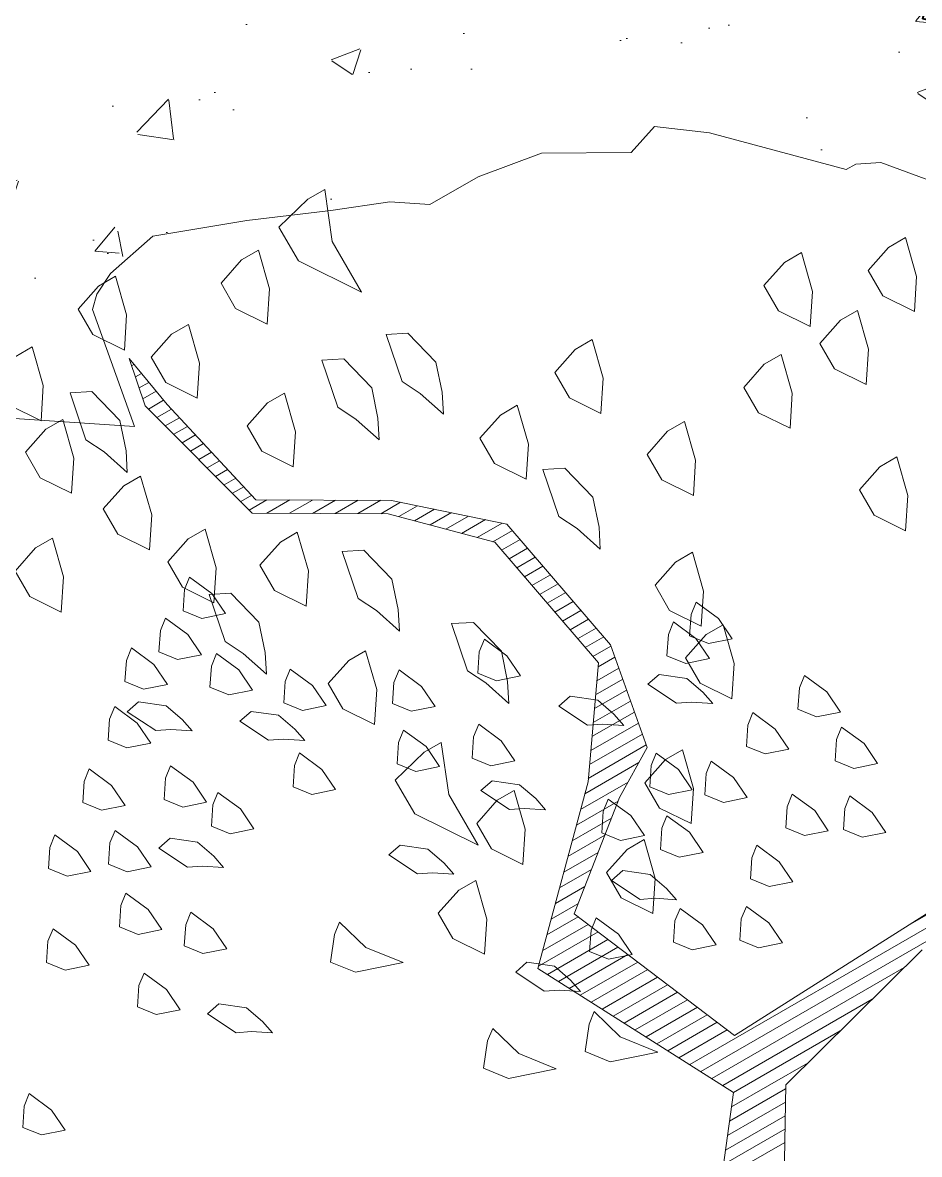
# Model space of a CAD drawing. Header units: metres. Extents: x 12093 to 20303, y 514 to 1412.
# Drawn here: x 19777.671 to 19778.788, y 691.162 to 692.573 of the extents above; entities that cross this region are included whole.
import ezdxf

# ---------------------------------------------------------------- set-up
doc = ezdxf.new("R2010")
doc.units = ezdxf.units.M
doc.linetypes.add('DASHED2', pattern=[9.525, 6.35, -3.175])
for name, color, linetype, lineweight in [('ARBOLES', 52, 'Continuous', 13), ('grass', 64, 'Continuous', 13), ('JARDINERA', 132, 'Continuous', 40), ('Layer2', 43, 'Continuous', 20), ('SARDINEL', 52, 'Continuous', 20), ('TEX', 81, 'Continuous', 13)]:
    doc.layers.add(name, color=color, linetype=linetype, lineweight=lineweight)
doc.layers.add('Proyecciones', color=52, linetype='DASHED2')
pattern_1 = [(50, (19136.99335, 73.14804), (0.36436934, -0.03187817), [0.0381, -0.4191]), (355, (19136.99335, 73.14804), (-0.07048565, 0.38211329), [0.03048, -0.33528]), (100.451, (19137.0237, 73.1454), (0.293885, 0.35023338), [0.03238, -0.35618]), (46.1842, (19136.99335, 73.24964), (0.54215808, -0.08408466), [0.05715, -0.62865]), (96.6356, (19137.03853, 73.24264), (0.47480847, 0.4948511), [0.04857, -0.53427]), (351.184, (19136.99335, 73.24964), (0.4748092, 0.49485024), [0.04572, -0.50292]), (21, (19137.04415, 73.22424), (0.30322976, -0.20453104), [0.0381, -0.4191]), (326, (19137.04415, 73.22424), (0.12360406, 0.36837593), [0.03048, -0.33528]), (71.4514, (19137.06942, 73.2072), (0.42683298, 0.16384572), [0.03238, -0.35618]), (37.5, (19136.99335, 73.14804), (0.006177207, 0.169110078), [0, -0.331216, 0, -0.34036, 0, -0.33655]), (7.5, (19136.99335, 73.14804), (0.133639325, 0.20036115), [0, -0.194056, 0, -0.323596, 0, -0.12827]), (327.5, (19136.88007, 73.14804), (0.27118119, -0.011457488), [0, -0.127, 0, -0.39624, 0, -0.52578]), (317.5, (19136.82927, 73.14804), (0.29625836, 0.05085298), [0, -0.1651, 0, -0.263144, 0, -0.37338])]

# ---------------------------------------------------------------- blocks, each defined once
blk = doc.blocks.new('ghgfghgh')
at = {"layer": 'ARBOLES', "lineweight": 20}
for p, q in [((20001.18664, 665.10496), (20001.21632, 665.0689)), ((20001.19918, 665.06788), (20001.18664, 665.10496)), ((20001.18853, 665.09936), (20001.19037, 665.10042)), ((20001.19148, 665.09064), (20001.19619, 665.09335)), ((20001.19443, 665.08192), (20001.20201, 665.08629)), ((20001.19738, 665.07319), (20001.20783, 665.07922)), ((20001.28336, 664.98349), (20001.19918, 665.06788)), ((20001.20176, 665.06529), (20001.21364, 665.07216)), ((20001.21632, 665.0689), (20001.28617, 664.99398)), ((20001.20836, 665.05868), (20001.21973, 665.06525)), ((20001.21496, 665.05206), (20001.22605, 665.05847)), ((20001.22156, 665.04545), (20001.23237, 665.05169)), ((20001.22816, 665.03883), (20001.23869, 665.04491)), ((20001.23475, 665.03222), (20001.245, 665.03814)), ((20001.24135, 665.0256), (20001.25132, 665.03136)), ((20001.24795, 665.01899), (20001.25764, 665.02458)), ((20001.25455, 665.01237), (20001.26396, 665.01781)), ((20001.26115, 665.00576), (20001.27028, 665.01103)), ((20001.26775, 664.99914), (20001.2766, 665.00425)), ((20001.27435, 664.99253), (20001.28292, 664.99748)), ((20001.28095, 664.98592), (20001.29485, 664.99394)), ((20001.28617, 664.99398), (20001.39283, 664.9935)), ((20001.29472, 664.98344), (20001.31277, 664.99386)), ((20001.31264, 664.98336), (20001.33069, 664.99378)), ((20001.33056, 664.98328), (20001.34861, 664.9937)), ((20001.34848, 664.9832), (20001.36652, 664.99362)), ((20001.36639, 664.98312), (20001.38444, 664.99354)), ((20001.38431, 664.98304), (20001.39991, 664.99205)), ((20001.39283, 664.9935), (20001.48338, 664.97486)), ((20001.39842, 664.98077), (20001.41322, 664.98931)), ((20001.41076, 664.97746), (20001.42653, 664.98657)), ((20001.39002, 664.98302), (20001.28336, 664.98349)), ((20001.47392, 664.96053), (20001.39002, 664.98302)), ((20001.42309, 664.97416), (20001.43984, 664.98383)), ((20001.43542, 664.97085), (20001.45315, 664.98109)), ((20001.44775, 664.96755), (20001.46646, 664.97835)), ((20001.46009, 664.96424), (20001.47977, 664.97561)), ((20001.47242, 664.96094), (20001.48774, 664.96978)), ((20001.48338, 664.97486), (20001.56475, 664.87999)), ((20001.55529, 664.86567), (20001.47392, 664.96053)), ((20001.47917, 664.95441), (20001.49372, 664.96281)), ((20001.48515, 664.94744), (20001.4997, 664.95584)), ((20001.49113, 664.94047), (20001.50568, 664.94887)), ((20001.49711, 664.9335), (20001.51166, 664.94189)), ((20001.50309, 664.92652), (20001.51764, 664.93492)), ((20001.50907, 664.91955), (20001.52362, 664.92795)), ((20001.51505, 664.91258), (20001.5296, 664.92098)), ((20001.52104, 664.90561), (20001.53558, 664.914)), ((20001.52702, 664.89863), (20001.54156, 664.90703)), ((20001.533, 664.89166), (20001.54754, 664.90006)), ((20001.53898, 664.88469), (20001.55352, 664.89309)), ((20001.54496, 664.87772), (20001.5595, 664.88611)), ((20001.56475, 664.87999), (20001.59368, 664.79917)), ((20001.55094, 664.87074), (20001.56513, 664.87894)), ((20001.54714, 664.7723), (20001.55529, 664.86567)), ((20001.55407, 664.85171), (20001.57131, 664.86166)), ((20001.55503, 664.86268), (20001.56822, 664.8703)), ((20001.55311, 664.84073), (20001.57441, 664.85302)), ((20001.55216, 664.82975), (20001.5775, 664.84438)), ((20001.5512, 664.81877), (20001.58059, 664.83574)), ((20001.55024, 664.80779), (20001.58368, 664.8271)), ((20001.54928, 664.79681), (20001.58678, 664.81846)), ((20001.54832, 664.78584), (20001.58987, 664.80982)), ((20001.54736, 664.77486), (20001.59296, 664.80118)), ((20001.59368, 664.79917), (20001.57195, 664.76003)), ((20001.5446, 664.76284), (20001.58714, 664.7874)), ((20001.5078, 664.62547), (20001.54714, 664.7723)), ((20001.5413, 664.75051), (20001.57863, 664.77206)), ((20001.57195, 664.76003), (20001.53617, 664.66845)), ((20001.53799, 664.73817), (20001.57082, 664.75712)), ((20001.79871, 664.65935), (20001.95154, 664.74759)), ((20001.53469, 664.72584), (20001.56556, 664.74366)), ((20001.53138, 664.71351), (20001.5603, 664.7302)), ((20001.52808, 664.70118), (20001.55504, 664.71674)), ((20001.52478, 664.68884), (20001.54978, 664.70328)), ((20001.62714, 664.54987), (20001.89351, 664.70366)), ((20001.52147, 664.67651), (20001.54452, 664.68982)), ((20001.51817, 664.66418), (20001.53926, 664.67636)), ((20001.51486, 664.65184), (20001.5394, 664.66601)), ((20001.53617, 664.66845), (20001.6623, 664.57283)), ((20001.6623, 664.57283), (20001.81804, 664.67161)), ((20001.51156, 664.63951), (20001.5472, 664.66009)), ((20001.63575, 664.54441), (20001.83547, 664.65973)), ((20001.50825, 664.62718), (20001.55501, 664.65417)), ((20001.51522, 664.62077), (20001.56282, 664.64826)), ((20001.52382, 664.61532), (20001.57062, 664.64234)), ((20001.80961, 664.64015), (20001.70247, 664.53397)), ((20001.53243, 664.60987), (20001.57843, 664.63642)), ((20001.54104, 664.60441), (20001.58623, 664.6305)), ((20001.66155, 664.52807), (20001.5078, 664.62547)), ((20001.54965, 664.59896), (20001.59404, 664.62458)), ((20001.64436, 664.53896), (20001.79564, 664.6263)), ((20001.55826, 664.5935), (20001.60185, 664.61867)), ((20001.56687, 664.58805), (20001.60965, 664.61275)), ((20001.57548, 664.58259), (20001.61746, 664.60683)), ((20001.58409, 664.57714), (20001.62526, 664.60091)), ((20001.5927, 664.57169), (20001.63307, 664.59499)), ((20001.65297, 664.53351), (20001.77045, 664.60133)), ((20001.60131, 664.56623), (20001.64088, 664.58908)), ((20001.60992, 664.56078), (20001.64868, 664.58316)), ((20001.61853, 664.55532), (20001.65649, 664.57724)), ((20001.66155, 664.52803), (20001.74525, 664.57636)), ((20001.65998, 664.5167), (20001.72005, 664.55139)), ((20001.70247, 664.53397), (20001.70022, 664.39968)), ((20001.64956, 664.44136), (20001.66155, 664.52807)), ((20001.65841, 664.50537), (20001.70242, 664.53078)), ((20001.65684, 664.49405), (20001.70224, 664.52026)), ((20001.65528, 664.48272), (20001.70207, 664.50973)), ((20001.65371, 664.47139), (20001.70189, 664.4992)), ((20001.65214, 664.46006), (20001.70171, 664.48867))]:
    blk.add_line(p, q, dxfattribs=at)
at = {"layer": 'grass'}
for p, q in [((20001.58097, 665.26688), (20001.59929, 665.28755)), ((20001.59929, 665.28755), (20001.64265, 665.28233)), ((20001.64265, 665.28233), (20001.75005, 665.25355)), ((20001.46079, 665.24793), (20001.51054, 665.26657)), ((20001.51054, 665.26657), (20001.58097, 665.26688)), ((20001.75005, 665.25355), (20001.75761, 665.25792)), ((20001.75761, 665.25792), (20001.77711, 665.25909)), ((20001.77711, 665.25909), (20001.84114, 665.23554)), ((20001.42296, 665.22609), (20001.46079, 665.24793)), ((20001.34032, 665.23801), (20001.32702, 665.23034)), ((20001.34621, 665.19709), (20001.34032, 665.23801)), ((20001.32702, 665.23034), (20001.30426, 665.20833)), ((20001.34497, 665.22141), (20001.39153, 665.22812)), ((20001.39153, 665.22812), (20001.42296, 665.22609)), ((20001.27892, 665.21353), (20001.34497, 665.22141)), ((20001.20529, 665.20129), (20001.27892, 665.21353)), ((20001.17184, 665.17189), (20001.20529, 665.20129)), ((20001.30426, 665.20833), (20001.31962, 665.18174)), ((20001.79664, 665.20004), (20001.78334, 665.19237)), ((20001.80534, 665.16961), (20001.79664, 665.20004)), ((20001.36925, 665.1572), (20001.34621, 665.19709)), ((20001.78334, 665.19237), (20001.76723, 665.1742)), ((20001.27486, 665.18249), (20001.25875, 665.16432)), ((20001.28815, 665.19017), (20001.27486, 665.18249)), ((20001.29686, 665.15973), (20001.28815, 665.19017)), ((20001.71479, 665.18825), (20001.70149, 665.18058)), ((20001.7235, 665.15782), (20001.71479, 665.18825)), ((20001.31962, 665.18174), (20001.36925, 665.1572)), ((20001.70149, 665.18058), (20001.68539, 665.16241)), ((20001.76723, 665.1742), (20001.77875, 665.15425)), ((20001.16108, 665.15559), (20001.17184, 665.17189)), ((20001.17587, 665.16967), (20001.16258, 665.16199)), ((20001.18458, 665.13923), (20001.17587, 665.16967)), ((20001.25875, 665.16432), (20001.27026, 665.14438)), ((20001.80356, 665.14198), (20001.80534, 665.16961)), ((20001.16258, 665.16199), (20001.14647, 665.14383)), ((20001.15788, 665.14365), (20001.16108, 665.15559)), ((20001.29508, 665.13211), (20001.29686, 665.15973)), ((20001.68539, 665.16241), (20001.6969, 665.14246)), ((20001.72172, 665.13019), (20001.7235, 665.15782)), ((20001.77875, 665.15425), (20001.80356, 665.14198)), ((20001.14647, 665.14383), (20001.15799, 665.12388)), ((20001.19079, 665.0517), (20001.15788, 665.14365)), ((20001.1828, 665.11161), (20001.18458, 665.13923)), ((20001.27026, 665.14438), (20001.29508, 665.13211)), ((20001.6969, 665.14246), (20001.72172, 665.13019)), ((20001.7588, 665.14274), (20001.7455, 665.13506)), ((20001.76751, 665.1123), (20001.7588, 665.14274)), ((20001.23318, 665.13183), (20001.21988, 665.12415)), ((20001.24189, 665.1014), (20001.23318, 665.13183)), ((20001.7455, 665.13506), (20001.72939, 665.1169)), ((20001.15799, 665.12388), (20001.1828, 665.11161)), ((20001.21988, 665.12415), (20001.20378, 665.10599)), ((20001.38844, 665.12395), (20001.40558, 665.12498)), ((20001.40099, 665.08687), (20001.38844, 665.12395)), ((20001.40558, 665.12498), (20001.42758, 665.10222)), ((20001.55035, 665.11991), (20001.53705, 665.11223)), ((20001.55906, 665.08947), (20001.55035, 665.11991)), ((20001.11041, 665.11414), (20001.09712, 665.10647)), ((20001.11912, 665.08371), (20001.11041, 665.11414)), ((20001.53705, 665.11223), (20001.52094, 665.09407)), ((20001.72939, 665.1169), (20001.74091, 665.09695)), ((20001.76572, 665.08468), (20001.76751, 665.1123)), ((20001.20378, 665.10599), (20001.21529, 665.08604)), ((20001.33806, 665.10373), (20001.3552, 665.10476)), ((20001.3506, 665.06664), (20001.33806, 665.10373)), ((20001.3552, 665.10476), (20001.3772, 665.082)), ((20001.42758, 665.10222), (20001.43245, 665.07844)), ((20001.69896, 665.10819), (20001.68566, 665.10051)), ((20001.70767, 665.07775), (20001.69896, 665.10819)), ((20001.24011, 665.07377), (20001.24189, 665.1014)), ((20001.52094, 665.09407), (20001.53246, 665.07412)), ((20001.68566, 665.10051), (20001.66955, 665.08235)), ((20001.74091, 665.09695), (20001.76572, 665.08468)), ((20001.21529, 665.08604), (20001.24011, 665.07377)), ((20001.41531, 665.07741), (20001.40099, 665.08687)), ((20001.55727, 665.06185), (20001.55906, 665.08947)), ((20001.11734, 665.05608), (20001.11912, 665.08371)), ((20001.1401, 665.07809), (20001.15723, 665.07912)), ((20001.15264, 665.041), (20001.1401, 665.07809)), ((20001.15723, 665.07912), (20001.17924, 665.05636)), ((20001.30865, 665.07789), (20001.29536, 665.07021)), ((20001.31736, 665.04745), (20001.30865, 665.07789)), ((20001.3772, 665.082), (20001.38207, 665.05821)), ((20001.43348, 665.0613), (20001.41531, 665.07741)), ((20001.43245, 665.07844), (20001.43348, 665.0613)), ((20001.66955, 665.08235), (20001.68107, 665.0624)), ((20001.70588, 665.05013), (20001.70767, 665.07775)), ((20001.09252, 665.06835), (20001.11734, 665.05608)), ((20001.29536, 665.07021), (20001.27925, 665.05204)), ((20001.36493, 665.05718), (20001.3506, 665.06664)), ((20001.49154, 665.06822), (20001.47824, 665.06055)), ((20001.50024, 665.03779), (20001.49154, 665.06822)), ((20001.53246, 665.07412), (20001.55727, 665.06185)), ((20001.0965, 665.05779), (20001.19079, 665.0517)), ((20001.38207, 665.05821), (20001.3831, 665.04108)), ((20001.47824, 665.06055), (20001.46213, 665.04238)), ((20001.68107, 665.0624), (20001.70588, 665.05013)), ((20001.12118, 665.04944), (20001.10507, 665.03127)), ((20001.13448, 665.05711), (20001.12118, 665.04944)), ((20001.14318, 665.02668), (20001.13448, 665.05711)), ((20001.17924, 665.05636), (20001.1841, 665.03257)), ((20001.27925, 665.05204), (20001.29076, 665.0321)), ((20001.3831, 665.04108), (20001.36493, 665.05718)), ((20001.62301, 665.05547), (20001.60971, 665.0478)), ((20001.63172, 665.02504), (20001.62301, 665.05547)), ((20001.16697, 665.03155), (20001.15264, 665.041)), ((20001.31558, 665.01983), (20001.31736, 665.04745)), ((20001.46213, 665.04238), (20001.47365, 665.02243)), ((20001.60971, 665.0478), (20001.5936, 665.02963)), ((20001.10507, 665.03127), (20001.11659, 665.01132)), ((20001.18513, 665.01544), (20001.16697, 665.03155)), ((20001.1841, 665.03257), (20001.18513, 665.01544)), ((20001.29076, 665.0321), (20001.31558, 665.01983)), ((20001.49846, 665.01016), (20001.50024, 665.03779)), ((20001.1414, 664.99905), (20001.14318, 665.02668)), ((20001.47365, 665.02243), (20001.49846, 665.01016)), ((20001.5936, 665.02963), (20001.60512, 665.00968)), ((20001.62994, 664.99742), (20001.63172, 665.02504)), ((20001.78979, 665.02765), (20001.77649, 665.01997)), ((20001.79849, 664.99721), (20001.78979, 665.02765)), ((20001.51176, 665.01784), (20001.5289, 665.01887)), ((20001.52431, 664.98076), (20001.51176, 665.01784)), ((20001.5289, 665.01887), (20001.5509, 664.99611)), ((20001.77649, 665.01997), (20001.76038, 665.0018)), ((20001.11659, 665.01132), (20001.1414, 664.99905)), ((20001.18232, 665.00495), (20001.16622, 664.98678)), ((20001.19562, 665.01263), (20001.18232, 665.00495)), ((20001.20433, 664.98219), (20001.19562, 665.01263)), ((20001.60512, 665.00968), (20001.62994, 664.99742)), ((20001.5509, 664.99611), (20001.55577, 664.97233)), ((20001.76038, 665.0018), (20001.7719, 664.98186)), ((20001.79671, 664.96959), (20001.79849, 664.99721)), ((20001.16622, 664.98678), (20001.17773, 664.96684)), ((20001.20255, 664.95457), (20001.20433, 664.98219)), ((20001.53863, 664.9713), (20001.52431, 664.98076)), ((20001.7719, 664.98186), (20001.79671, 664.96959)), ((20001.24628, 664.97095), (20001.23298, 664.96327)), ((20001.25499, 664.94051), (20001.24628, 664.97095)), ((20001.31866, 664.96841), (20001.30537, 664.96074)), ((20001.32737, 664.93798), (20001.31866, 664.96841)), ((20001.5568, 664.95519), (20001.53863, 664.9713)), ((20001.55577, 664.97233), (20001.5568, 664.95519)), ((20001.12632, 664.96375), (20001.11302, 664.95607)), ((20001.13503, 664.93332), (20001.12632, 664.96375)), ((20001.17773, 664.96684), (20001.20255, 664.95457)), ((20001.23298, 664.96327), (20001.21687, 664.94511)), ((20001.30537, 664.96074), (20001.28926, 664.94257)), ((20001.11302, 664.95607), (20001.09692, 664.93791)), ((20001.35397, 664.95333), (20001.3711, 664.95436)), ((20001.36651, 664.91625), (20001.35397, 664.95333)), ((20001.3711, 664.95436), (20001.39311, 664.93161)), ((20001.62918, 664.95265), (20001.61589, 664.94498)), ((20001.63789, 664.92222), (20001.62918, 664.95265)), ((20001.21687, 664.94511), (20001.22839, 664.92516)), ((20001.28926, 664.94257), (20001.30078, 664.92262)), ((20001.61589, 664.94498), (20001.59978, 664.92681)), ((20001.09692, 664.93791), (20001.10843, 664.91796)), ((20001.13325, 664.90569), (20001.13503, 664.93332)), ((20001.23403, 664.9332), (20001.23002, 664.9234)), ((20001.25163, 664.92028), (20001.23403, 664.9332)), ((20001.2532, 664.91289), (20001.25499, 664.94051)), ((20001.32559, 664.91036), (20001.32737, 664.93798)), ((20001.22839, 664.92516), (20001.2532, 664.91289)), ((20001.39311, 664.93161), (20001.39798, 664.90782)), ((20001.59978, 664.92681), (20001.61129, 664.90686)), ((20001.10843, 664.91796), (20001.13325, 664.90569)), ((20001.23002, 664.9234), (20001.22892, 664.90669)), ((20001.24936, 664.91954), (20001.2665, 664.92057)), ((20001.26191, 664.88246), (20001.24936, 664.91954)), ((20001.26233, 664.90447), (20001.25163, 664.92028)), ((20001.2665, 664.92057), (20001.28851, 664.89781)), ((20001.30078, 664.92262), (20001.32559, 664.91036)), ((20001.38084, 664.90679), (20001.36651, 664.91625)), ((20001.63611, 664.89459), (20001.63789, 664.92222)), ((20001.22892, 664.90669), (20001.24362, 664.90068)), ((20001.399, 664.89068), (20001.38084, 664.90679)), ((20001.39798, 664.90782), (20001.399, 664.89068)), ((20001.61129, 664.90686), (20001.63611, 664.89459)), ((20001.6321, 664.91348), (20001.62809, 664.90368)), ((20001.6497, 664.90056), (20001.6321, 664.91348)), ((20001.21511, 664.9009), (20001.2111, 664.89109)), ((20001.23271, 664.88798), (20001.21511, 664.9009)), ((20001.24362, 664.90068), (20001.26233, 664.90447)), ((20001.28851, 664.89781), (20001.29337, 664.87402)), ((20001.43993, 664.89658), (20001.45706, 664.89761)), ((20001.45706, 664.89761), (20001.47907, 664.87485)), ((20001.61429, 664.89788), (20001.61028, 664.88808)), ((20001.63189, 664.88497), (20001.61429, 664.89788)), ((20001.62809, 664.90368), (20001.62699, 664.88697)), ((20001.6604, 664.88475), (20001.6497, 664.90056)), ((20001.2111, 664.89109), (20001.20999, 664.87439)), ((20001.45247, 664.85949), (20001.43993, 664.89658)), ((20001.65325, 664.89562), (20001.63995, 664.88794)), ((20001.66195, 664.86519), (20001.65325, 664.89562)), ((20001.2434, 664.87217), (20001.23271, 664.88798)), ((20001.27624, 664.873), (20001.26191, 664.88246)), ((20001.46571, 664.88425), (20001.4617, 664.87445)), ((20001.48331, 664.87134), (20001.46571, 664.88425)), ((20001.61028, 664.88808), (20001.60917, 664.87137)), ((20001.63995, 664.88794), (20001.62384, 664.86978)), ((20001.62699, 664.88697), (20001.64169, 664.88096)), ((20001.64258, 664.86915), (20001.63189, 664.88497)), ((20001.64169, 664.88096), (20001.6604, 664.88475)), ((20001.18838, 664.8775), (20001.18437, 664.8677)), ((20001.20598, 664.86458), (20001.18838, 664.8775)), ((20001.20999, 664.87439), (20001.22469, 664.86838)), ((20001.22469, 664.86838), (20001.2434, 664.87217)), ((20001.25521, 664.87306), (20001.2512, 664.86326)), ((20001.27281, 664.86015), (20001.25521, 664.87306)), ((20001.2944, 664.85689), (20001.27624, 664.873)), ((20001.29337, 664.87402), (20001.2944, 664.85689)), ((20001.37241, 664.87533), (20001.35911, 664.86765)), ((20001.38111, 664.84489), (20001.37241, 664.87533)), ((20001.4617, 664.87445), (20001.46059, 664.85775)), ((20001.47907, 664.87485), (20001.48394, 664.85106)), ((20001.49401, 664.85553), (20001.48331, 664.87134)), ((20001.60917, 664.87137), (20001.62387, 664.86536)), ((20001.18437, 664.8677), (20001.18327, 664.85099)), ((20001.21668, 664.84877), (20001.20598, 664.86458)), ((20001.2512, 664.86326), (20001.25009, 664.84655)), ((20001.35911, 664.86765), (20001.343, 664.84948)), ((20001.62384, 664.86978), (20001.63536, 664.84983)), ((20001.62387, 664.86536), (20001.64258, 664.86915)), ((20001.66017, 664.83756), (20001.66195, 664.86519)), ((20001.28351, 664.84433), (20001.27281, 664.86015)), ((20001.31313, 664.86083), (20001.30912, 664.85102)), ((20001.33073, 664.84791), (20001.31313, 664.86083)), ((20001.39867, 664.86018), (20001.39466, 664.85038)), ((20001.41627, 664.84726), (20001.39867, 664.86018)), ((20001.4668, 664.85004), (20001.45247, 664.85949)), ((20001.46059, 664.85775), (20001.4753, 664.85174)), ((20001.4753, 664.85174), (20001.49401, 664.85553)), ((20001.59425, 664.84887), (20001.60316, 664.85667)), ((20001.60316, 664.85667), (20001.62477, 664.85356)), ((20001.62477, 664.85356), (20001.63747, 664.84265)), ((20001.71721, 664.85581), (20001.7132, 664.84601)), ((20001.73481, 664.84289), (20001.71721, 664.85581)), ((20001.18327, 664.85099), (20001.19797, 664.84498)), ((20001.19797, 664.84498), (20001.21668, 664.84877)), ((20001.25009, 664.84655), (20001.2648, 664.84054)), ((20001.2648, 664.84054), (20001.28351, 664.84433)), ((20001.30912, 664.85102), (20001.30801, 664.83432)), ((20001.34143, 664.8321), (20001.33073, 664.84791)), ((20001.343, 664.84948), (20001.35452, 664.82954)), ((20001.37933, 664.81727), (20001.38111, 664.84489)), ((20001.39466, 664.85038), (20001.39355, 664.83367)), ((20001.42697, 664.83145), (20001.41627, 664.84726)), ((20001.48496, 664.83393), (20001.4668, 664.85004)), ((20001.48394, 664.85106), (20001.48496, 664.83393)), ((20001.61675, 664.83395), (20001.59425, 664.84887)), ((20001.63536, 664.84983), (20001.66017, 664.83756)), ((20001.7132, 664.84601), (20001.71209, 664.8293)), ((20001.18505, 664.82738), (20001.19396, 664.83518)), ((20001.19396, 664.83518), (20001.21557, 664.83206)), ((20001.52431, 664.8317), (20001.53322, 664.8395)), ((20001.53322, 664.8395), (20001.55483, 664.83639)), ((20001.55483, 664.83639), (20001.56753, 664.82547)), ((20001.62856, 664.83485), (20001.61675, 664.83395)), ((20001.64527, 664.83374), (20001.62856, 664.83485)), ((20001.63747, 664.84265), (20001.64527, 664.83374)), ((20001.74551, 664.82708), (20001.73481, 664.84289)), ((20001.17525, 664.83139), (20001.17125, 664.82158)), ((20001.19285, 664.81847), (20001.17525, 664.83139)), ((20001.20756, 664.81246), (20001.18505, 664.82738)), ((20001.21557, 664.83206), (20001.22827, 664.82115)), ((20001.27349, 664.81983), (20001.2824, 664.82763)), ((20001.2824, 664.82763), (20001.30401, 664.82451)), ((20001.30801, 664.83432), (20001.32272, 664.82831)), ((20001.32272, 664.82831), (20001.34143, 664.8321)), ((20001.35452, 664.82954), (20001.37933, 664.81727)), ((20001.39355, 664.83367), (20001.40826, 664.82766)), ((20001.40826, 664.82766), (20001.42697, 664.83145)), ((20001.54681, 664.81678), (20001.52431, 664.8317)), ((20001.67668, 664.82662), (20001.67267, 664.81681)), ((20001.69428, 664.8137), (20001.67668, 664.82662)), ((20001.71209, 664.8293), (20001.7268, 664.82329)), ((20001.7268, 664.82329), (20001.74551, 664.82708)), ((20001.17125, 664.82158), (20001.17014, 664.80488)), ((20001.20355, 664.80266), (20001.19285, 664.81847)), ((20001.22827, 664.82115), (20001.23607, 664.81225)), ((20001.29599, 664.80491), (20001.27349, 664.81983)), ((20001.30401, 664.82451), (20001.31671, 664.8136)), ((20001.46127, 664.81743), (20001.45727, 664.80763)), ((20001.47888, 664.80451), (20001.46127, 664.81743)), ((20001.55862, 664.81768), (20001.54681, 664.81678)), ((20001.57533, 664.81657), (20001.55862, 664.81768)), ((20001.56753, 664.82547), (20001.57533, 664.81657)), ((20001.21936, 664.81335), (20001.20756, 664.81246)), ((20001.23607, 664.81225), (20001.21936, 664.81335)), ((20001.31671, 664.8136), (20001.32451, 664.80469)), ((20001.40225, 664.81296), (20001.39824, 664.80315)), ((20001.41985, 664.80004), (20001.40225, 664.81296)), ((20001.67267, 664.81681), (20001.67156, 664.80011)), ((20001.70497, 664.79789), (20001.69428, 664.8137)), ((20001.7464, 664.81528), (20001.7424, 664.80547)), ((20001.764, 664.80236), (20001.7464, 664.81528)), ((20001.17014, 664.80488), (20001.18484, 664.79887)), ((20001.18484, 664.79887), (20001.20355, 664.80266)), ((20001.3078, 664.8058), (20001.29599, 664.80491)), ((20001.32451, 664.80469), (20001.3078, 664.8058)), ((20001.39824, 664.80315), (20001.39713, 664.78645)), ((20001.43177, 664.80322), (20001.41847, 664.79554)), ((20001.43054, 664.78423), (20001.41985, 664.80004)), ((20001.43767, 664.76229), (20001.43177, 664.80322)), ((20001.45727, 664.80763), (20001.45616, 664.79092)), ((20001.48957, 664.7887), (20001.47888, 664.80451)), ((20001.67156, 664.80011), (20001.68626, 664.7941)), ((20001.7424, 664.80547), (20001.74129, 664.78877)), ((20001.7747, 664.78655), (20001.764, 664.80236)), ((20001.3205, 664.79489), (20001.31649, 664.78509)), ((20001.3381, 664.78198), (20001.3205, 664.79489)), ((20001.41847, 664.79554), (20001.39572, 664.77353)), ((20001.45616, 664.79092), (20001.47086, 664.78491)), ((20001.60073, 664.79474), (20001.59672, 664.78494)), ((20001.61833, 664.78183), (20001.60073, 664.79474)), ((20001.62131, 664.79739), (20001.60801, 664.78972)), ((20001.63001, 664.76696), (20001.62131, 664.79739)), ((20001.68626, 664.7941), (20001.70497, 664.79789)), ((20001.15522, 664.78238), (20001.15121, 664.77257)), ((20001.17282, 664.76946), (20001.15522, 664.78238)), ((20001.21915, 664.78484), (20001.21514, 664.77504)), ((20001.23675, 664.77193), (20001.21915, 664.78484)), ((20001.31649, 664.78509), (20001.31538, 664.76838)), ((20001.3488, 664.76617), (20001.3381, 664.78198)), ((20001.39713, 664.78645), (20001.41183, 664.78044)), ((20001.41183, 664.78044), (20001.43054, 664.78423)), ((20001.47086, 664.78491), (20001.48957, 664.7887)), ((20001.60801, 664.78972), (20001.5919, 664.77155)), ((20001.59672, 664.78494), (20001.59561, 664.76823)), ((20001.62902, 664.76602), (20001.61833, 664.78183)), ((20001.64394, 664.78852), (20001.63994, 664.77872)), ((20001.66154, 664.7756), (20001.64394, 664.78852)), ((20001.74129, 664.78877), (20001.75599, 664.78276)), ((20001.75599, 664.78276), (20001.7747, 664.78655)), ((20001.15121, 664.77257), (20001.1501, 664.75587)), ((20001.21514, 664.77504), (20001.21403, 664.75833)), ((20001.39572, 664.77353), (20001.41107, 664.74694)), ((20001.46285, 664.7653), (20001.47176, 664.7731)), ((20001.47176, 664.7731), (20001.49336, 664.76999)), ((20001.63994, 664.77872), (20001.63883, 664.76201)), ((20001.67224, 664.75979), (20001.66154, 664.7756)), ((20001.18352, 664.75365), (20001.17282, 664.76946)), ((20001.24745, 664.75611), (20001.23675, 664.77193)), ((20001.25635, 664.76391), (20001.25235, 664.75411)), ((20001.27395, 664.751), (20001.25635, 664.76391)), ((20001.31538, 664.76838), (20001.33009, 664.76237)), ((20001.33009, 664.76237), (20001.3488, 664.76617)), ((20001.48535, 664.75039), (20001.46285, 664.7653)), ((20001.48908, 664.76538), (20001.47578, 664.7577)), ((20001.49779, 664.73494), (20001.48908, 664.76538)), ((20001.49336, 664.76999), (20001.50606, 664.75908)), ((20001.5919, 664.77155), (20001.60342, 664.7516)), ((20001.59561, 664.76823), (20001.61031, 664.76222)), ((20001.61031, 664.76222), (20001.62902, 664.76602)), ((20001.62823, 664.73933), (20001.63001, 664.76696)), ((20001.1501, 664.75587), (20001.1648, 664.74986)), ((20001.21403, 664.75833), (20001.22874, 664.75232)), ((20001.22874, 664.75232), (20001.24745, 664.75611)), ((20001.4607, 664.7224), (20001.43767, 664.76229)), ((20001.47578, 664.7577), (20001.45967, 664.73954)), ((20001.50606, 664.75908), (20001.51386, 664.75017)), ((20001.56309, 664.75865), (20001.55908, 664.74885)), ((20001.58069, 664.74573), (20001.56309, 664.75865)), ((20001.63883, 664.76201), (20001.65353, 664.756)), ((20001.65353, 664.756), (20001.67224, 664.75979)), ((20001.70766, 664.76247), (20001.70365, 664.75267)), ((20001.72526, 664.74956), (20001.70766, 664.76247)), ((20001.75288, 664.76115), (20001.74887, 664.75135)), ((20001.77048, 664.74823), (20001.75288, 664.76115)), ((20001.1648, 664.74986), (20001.18352, 664.75365)), ((20001.25235, 664.75411), (20001.25124, 664.7374)), ((20001.28465, 664.73519), (20001.27395, 664.751)), ((20001.41107, 664.74694), (20001.4607, 664.7224)), ((20001.49716, 664.75128), (20001.48535, 664.75039)), ((20001.51386, 664.75017), (20001.49716, 664.75128)), ((20001.55908, 664.74885), (20001.55797, 664.73214)), ((20001.60342, 664.7516), (20001.62823, 664.73933)), ((20001.70365, 664.75267), (20001.70254, 664.73596)), ((20001.73596, 664.73374), (20001.72526, 664.74956)), ((20001.74887, 664.75135), (20001.74776, 664.73464)), ((20001.78118, 664.73242), (20001.77048, 664.74823)), ((20001.25124, 664.7374), (20001.26594, 664.73139)), ((20001.45967, 664.73954), (20001.47119, 664.71959)), ((20001.59139, 664.72992), (20001.58069, 664.74573)), ((20001.6092, 664.74552), (20001.6052, 664.73572)), ((20001.62681, 664.7326), (20001.6092, 664.74552)), ((20001.12828, 664.73047), (20001.12427, 664.72066)), ((20001.14588, 664.71755), (20001.12828, 664.73047)), ((20001.1755, 664.73404), (20001.17149, 664.72424)), ((20001.1931, 664.72113), (20001.1755, 664.73404)), ((20001.26594, 664.73139), (20001.28465, 664.73519)), ((20001.496, 664.70732), (20001.49779, 664.73494)), ((20001.55797, 664.73214), (20001.57268, 664.72613)), ((20001.57268, 664.72613), (20001.59139, 664.72992)), ((20001.6052, 664.73572), (20001.60409, 664.71901)), ((20001.6375, 664.71679), (20001.62681, 664.7326)), ((20001.70254, 664.73596), (20001.71724, 664.72995)), ((20001.71724, 664.72995), (20001.73596, 664.73374)), ((20001.74776, 664.73464), (20001.76246, 664.72863)), ((20001.76246, 664.72863), (20001.78118, 664.73242)), ((20001.12427, 664.72066), (20001.12316, 664.70396)), ((20001.17149, 664.72424), (20001.17039, 664.70753)), ((20001.2038, 664.70532), (20001.1931, 664.72113)), ((20001.20981, 664.72002), (20001.21872, 664.72782)), ((20001.23231, 664.7051), (20001.20981, 664.72002)), ((20001.21872, 664.72782), (20001.24033, 664.7247)), ((20001.24033, 664.7247), (20001.25303, 664.71379)), ((20001.39069, 664.71472), (20001.3996, 664.72252)), ((20001.3996, 664.72252), (20001.42121, 664.71941)), ((20001.42121, 664.71941), (20001.43391, 664.70849)), ((20001.47119, 664.71959), (20001.496, 664.70732)), ((20001.57785, 664.71911), (20001.56174, 664.70095)), ((20001.59115, 664.72679), (20001.57785, 664.71911)), ((20001.59985, 664.69635), (20001.59115, 664.72679)), ((20001.67982, 664.72237), (20001.67582, 664.71257)), ((20001.69743, 664.70945), (20001.67982, 664.72237)), ((20001.15658, 664.70174), (20001.14588, 664.71755)), ((20001.25303, 664.71379), (20001.26083, 664.70488)), ((20001.41319, 664.6998), (20001.39069, 664.71472)), ((20001.60409, 664.71901), (20001.61879, 664.713)), ((20001.61879, 664.713), (20001.6375, 664.71679)), ((20001.67582, 664.71257), (20001.67471, 664.69586)), ((20001.12316, 664.70396), (20001.13787, 664.69795)), ((20001.13787, 664.69795), (20001.15658, 664.70174)), ((20001.17039, 664.70753), (20001.18509, 664.70152)), ((20001.18509, 664.70152), (20001.2038, 664.70532)), ((20001.24412, 664.70599), (20001.23231, 664.7051)), ((20001.26083, 664.70488), (20001.24412, 664.70599)), ((20001.43391, 664.70849), (20001.4417, 664.69959)), ((20001.56556, 664.69472), (20001.57447, 664.70252)), ((20001.57447, 664.70252), (20001.59607, 664.6994)), ((20001.70812, 664.69364), (20001.69743, 664.70945)), ((20001.425, 664.7007), (20001.41319, 664.6998)), ((20001.4417, 664.69959), (20001.425, 664.7007)), ((20001.45892, 664.69477), (20001.44562, 664.6871)), ((20001.46763, 664.66434), (20001.45892, 664.69477)), ((20001.56174, 664.70095), (20001.57326, 664.681)), ((20001.58806, 664.6798), (20001.56556, 664.69472)), ((20001.59607, 664.6994), (20001.60877, 664.68849)), ((20001.59807, 664.66873), (20001.59985, 664.69635)), ((20001.67471, 664.69586), (20001.68941, 664.68985)), ((20001.68941, 664.68985), (20001.70812, 664.69364)), ((20001.18398, 664.68482), (20001.17997, 664.67501)), ((20001.20158, 664.6719), (20001.18398, 664.68482)), ((20001.44562, 664.6871), (20001.42951, 664.66893)), ((20001.60877, 664.68849), (20001.61657, 664.67958)), ((20001.17997, 664.67501), (20001.17886, 664.65831)), ((20001.57326, 664.681), (20001.59807, 664.66873)), ((20001.59987, 664.68069), (20001.58806, 664.6798)), ((20001.61657, 664.67958), (20001.59987, 664.68069)), ((20001.21228, 664.65609), (20001.20158, 664.6719)), ((20001.235, 664.66968), (20001.23099, 664.65988)), ((20001.2526, 664.65677), (20001.235, 664.66968)), ((20001.42951, 664.66893), (20001.44103, 664.64898)), ((20001.61947, 664.67268), (20001.61546, 664.66288)), ((20001.63707, 664.65976), (20001.61947, 664.67268)), ((20001.6716, 664.67425), (20001.66759, 664.66445)), ((20001.6892, 664.66134), (20001.6716, 664.67425)), ((20001.17886, 664.65831), (20001.19357, 664.6523)), ((20001.23099, 664.65988), (20001.22988, 664.64317)), ((20001.35194, 664.66192), (20001.34794, 664.65212)), ((20001.37244, 664.6421), (20001.35194, 664.66192)), ((20001.46585, 664.63671), (20001.46763, 664.66434)), ((20001.55354, 664.66531), (20001.54953, 664.65551)), ((20001.57114, 664.6524), (20001.55354, 664.66531)), ((20001.61546, 664.66288), (20001.61435, 664.64617)), ((20001.64777, 664.64395), (20001.63707, 664.65976)), ((20001.66759, 664.66445), (20001.66648, 664.64774)), ((20001.69989, 664.64553), (20001.6892, 664.66134)), ((20001.12674, 664.65674), (20001.12273, 664.64693)), ((20001.14434, 664.64382), (20001.12674, 664.65674)), ((20001.19357, 664.6523), (20001.21228, 664.65609)), ((20001.26329, 664.64096), (20001.2526, 664.65677)), ((20001.34794, 664.65212), (20001.34482, 664.63051)), ((20001.44103, 664.64898), (20001.46585, 664.63671)), ((20001.54953, 664.65551), (20001.54842, 664.6388)), ((20001.58184, 664.63658), (20001.57114, 664.6524)), ((20001.12273, 664.64693), (20001.12162, 664.63023)), ((20001.15504, 664.62801), (20001.14434, 664.64382)), ((20001.22988, 664.64317), (20001.24458, 664.63716)), ((20001.24458, 664.63716), (20001.26329, 664.64096)), ((20001.40185, 664.63008), (20001.37244, 664.6421)), ((20001.61435, 664.64617), (20001.62906, 664.64016)), ((20001.62906, 664.64016), (20001.64777, 664.64395)), ((20001.66648, 664.64774), (20001.68118, 664.64173)), ((20001.68118, 664.64173), (20001.69989, 664.64553)), ((20001.12162, 664.63023), (20001.13633, 664.62422)), ((20001.34482, 664.63051), (20001.36443, 664.62249)), ((20001.49029, 664.62253), (20001.49919, 664.63033)), ((20001.49919, 664.63033), (20001.5208, 664.62721)), ((20001.54842, 664.6388), (20001.56312, 664.63279)), ((20001.56312, 664.63279), (20001.58184, 664.63658)), ((20001.13633, 664.62422), (20001.15504, 664.62801)), ((20001.19825, 664.62178), (20001.19425, 664.61198)), ((20001.21585, 664.60887), (20001.19825, 664.62178)), ((20001.36443, 664.62249), (20001.40185, 664.63008)), ((20001.51279, 664.60761), (20001.49029, 664.62253)), ((20001.5208, 664.62721), (20001.5335, 664.6163)), ((20001.5335, 664.6163), (20001.5413, 664.60739)), ((20001.19425, 664.61198), (20001.19314, 664.59527)), ((20001.22655, 664.59305), (20001.21585, 664.60887)), ((20001.52459, 664.6085), (20001.51279, 664.60761)), ((20001.5413, 664.60739), (20001.52459, 664.6085)), ((20001.19314, 664.59527), (20001.20784, 664.58926)), ((20001.24816, 664.58994), (20001.25707, 664.59774)), ((20001.25707, 664.59774), (20001.27868, 664.59463)), ((20001.27868, 664.59463), (20001.29138, 664.58372)), ((20001.20784, 664.58926), (20001.22655, 664.59305)), ((20001.27066, 664.57502), (20001.24816, 664.58994)), ((20001.552, 664.59158), (20001.54799, 664.58178)), ((20001.5725, 664.57176), (20001.552, 664.59158)), ((20001.29138, 664.58372), (20001.29917, 664.57481)), ((20001.47226, 664.57842), (20001.46825, 664.56861)), ((20001.49275, 664.5586), (20001.47226, 664.57842)), ((20001.54799, 664.58178), (20001.54488, 664.56017)), ((20001.28247, 664.57592), (20001.27066, 664.57502)), ((20001.29917, 664.57481), (20001.28247, 664.57592)), ((20001.46825, 664.56861), (20001.46514, 664.54701)), ((20001.6019, 664.55974), (20001.5725, 664.57176)), ((20001.54488, 664.56017), (20001.56448, 664.55216)), ((20001.56448, 664.55216), (20001.6019, 664.55974)), ((20001.52216, 664.54658), (20001.49275, 664.5586)), ((20001.46514, 664.54701), (20001.48474, 664.53899)), ((20001.48474, 664.53899), (20001.52216, 664.54658)), ((20001.10806, 664.52709), (20001.10406, 664.51729)), ((20001.12566, 664.51417), (20001.10806, 664.52709)), ((20001.10406, 664.51729), (20001.10295, 664.50058)), ((20001.13636, 664.49836), (20001.12566, 664.51417)), ((20001.10295, 664.50058), (20001.11765, 664.49457)), ((20001.11765, 664.49457), (20001.13636, 664.49836))]:
    blk.add_line(p, q, dxfattribs=at)
blk = doc.blocks.new('gfgfhfhg')
at = {"layer": 'JARDINERA'}
for p, q in [((19970.5149, 670.0708), (19970.5149, 670.417)), ((19970.5149, 670.417), (19970.6633, 670.417)), ((19970.7127, 670.417), (19970.8611, 670.417)), ((19970.8611, 670.417), (19970.8611, 670.0708)), ((19970.5396, 670.0955), (19970.5396, 670.3923)), ((19970.5396, 670.3923), (19970.6633, 670.3923)), ((19970.7127, 670.3923), (19970.8364, 670.3923)), ((19970.8364, 670.3923), (19970.8364, 670.0955)), ((19970.5643, 670.1202), (19970.5643, 670.3676)), ((19970.5643, 670.3676), (19970.6633, 670.3676)), ((19970.7127, 670.3676), (19970.8117, 670.3676)), ((19970.8117, 670.3676), (19970.8117, 670.1202)), ((19970.8117, 670.1202), (19970.5643, 670.1202)), ((19970.8364, 670.0955), (19970.5396, 670.0955)), ((19970.8611, 670.0708), (19970.5149, 670.0708))]:
    blk.add_line(p, q, dxfattribs=at)
blk.add_arc((19970.688, 670.2439), 0.0495, 120, 60, dxfattribs=at)
at = {"layer": 'Proyecciones', "ltscale": 0.005}
for p, q in [((19970.7127, 670.9364), (19970.6633, 670.9364)), ((19970.6633, 670.2686), (19970.6633, 670.9364)), ((19970.7127, 670.2686), (19970.7127, 670.9364)), ((19970.7127, 670.7138), (19970.6633, 670.7138)), ((19970.7127, 670.4665), (19970.6633, 670.4665))]:
    blk.add_line(p, q, dxfattribs=at)
for centre, radius, start, end in [((19970.688, 670.8004), 0.1979, 277.1808, 262.8192), ((19970.688, 670.8004), 0.1714, 278.2989, 261.7011), ((19970.688, 670.8004), 0.1309, 100.8934, 259.1066), ((19970.688, 670.8004), 0.1309, 280.8934, 79.1066), ((19970.688, 670.8004), 0.1061, 103.4749, 256.5251), ((19970.688, 670.8004), 0.1061, 283.4749, 76.5251), ((19970.688, 670.8004), 0.0657, 112.1279, 247.8721), ((19970.688, 670.8004), 0.0657, 292.1279, 67.8721), ((19970.688, 670.2686), 0.0247, 180, 0)]:
    blk.add_arc(centre, radius, start, end, dxfattribs=at)
at = {"layer": 'SARDINEL'}
blk.add_line((19970.5643, 670.1202), (19970.5643, 670.1202), dxfattribs=at)

msp = doc.modelspace()

# ---------------------------------------------------------------- hatches: boundary and pattern name
at = {"layer": 'grass'}
h = msp.add_hatch(dxfattribs=at)
h.set_pattern_fill('AR-CONC', color=256, scale=0.002, style=0)
h.set_pattern_definition(pattern_1)
h.paths.add_polyline_path([(19778.3439, 692.6742, 0.072185), (19776.6842, 692.5511), (19777.7391, 692.2154), (19777.7654, 692.245), (19777.7724, 692.2491), (19777.7801, 692.2607), (19777.8332, 692.3074), (19777.9499, 692.3268), (19778.0055, 692.3334), (19778.0262, 692.3534), (19778.0473, 692.3656), (19778.0512, 692.3389), (19778.0547, 692.3393), (19778.1286, 692.3499), (19778.1784, 692.3467), (19778.2384, 692.3813), (19778.3173, 692.4109), (19778.3249, 692.4109)])
h = msp.add_hatch(dxfattribs=at)
h.set_pattern_fill('AR-CONC', color=256, scale=0.002, style=0)
h.set_pattern_definition(pattern_1)
h.paths.add_polyline_path([(19779.1425, 692.5577), (19779.1303, 692.5027), (19778.7923, 692.578), (19778.8025, 692.6236, 0.019915), (19778.3439, 692.6742), (19778.3249, 692.4109), (19778.429, 692.4114), (19778.4581, 692.4442), (19778.5268, 692.4359), (19778.6972, 692.3903), (19778.7092, 692.3972), (19778.7401, 692.399), (19778.8416, 692.3617), (19778.8845, 692.3705), (19778.9395, 692.3862), (19778.9824, 692.395), (19779.0959, 692.3645), (19779.1287, 692.3355), (19779.1504, 692.3211), (19779.1621, 692.3343), (19779.1832, 692.3465), (19779.1946, 692.3066), (19779.2248, 692.3179), (19779.2436, 692.3392), (19779.2647, 692.3514), (19779.2719, 692.3263), (19779.3169, 692.3097), (19779.298, 692.3425), (19779.3235, 692.3713), (19779.3446, 692.3835), (19779.3584, 692.3352), (19779.3559, 692.2954), (19779.3609, 692.2935), (19779.3457, 692.2368), (19779.3286, 692.2109), (19779.3109, 692.2007), (19779.3122, 692.196), (19779.3094, 692.1522), (19779.3046, 692.1546), (19779.3152, 692.1232), (19779.3584, 692.1204), (19779.3654, 692.1283), (19779.3865, 692.1405), (19779.4003, 692.0922), (19779.3975, 692.0484), (19779.366, 692.064), (19779.3674, 691.9774), (19779.4002, 691.9483), (19779.4192, 691.9432), (19779.4376, 692.0499), (19779.4925, 692.0656), (19779.5114, 692.0605), (19779.6578, 692.001), (19779.6679, 692.0389), (19779.678, 692.0767), (19779.8848, 691.9402), (19779.8987, 691.9162), (19779.8955, 691.8663), (19779.8784, 691.8405), (19779.932, 691.7754), (19779.9749, 691.7842), (19780.0058, 691.786), (19780.0213, 691.7758), (19780.0405, 691.7869), (19780.0489, 691.7576), (19780.0575, 691.7519), (19780.1129, 691.6559), (19780.1079, 691.637), (19780.1443, 691.5353), (19780.2891, 692.1592, 0.055717)])
h = msp.add_hatch(dxfattribs=at)
h.set_pattern_fill('AR-CONC', color=256, scale=0.002, style=0)
h.set_pattern_definition(pattern_1)
h.paths.add_polyline_path([(19776.6842, 692.5511, 0.016253), (19776.3193, 692.4577), (19776.3095, 691.5704), (19776.6108, 691.4845), (19776.627, 691.515), (19776.6353, 691.5838), (19776.7571, 691.6221), (19776.8184, 691.7375), (19776.8646, 691.7961), (19776.8816, 691.822), (19776.9486, 691.8446), (19777.0224, 691.8553), (19777.0704, 691.883), (19777.1027, 691.9656), (19777.1128, 692.0034), (19777.1368, 692.0173), (19777.2176, 692.0159), (19777.2586, 692.0556), (19777.3528, 692.142), (19777.3768, 692.1558), (19777.4335, 692.1406), (19777.3773, 692.0441), (19777.4188, 691.9722), (19777.4497, 691.974), (19777.4882, 691.9303), (19777.495, 691.9342), (19777.4989, 691.9203), (19777.6099, 691.8905), (19777.6561, 691.9492), (19777.6108, 692.083), (19777.6606, 692.0798), (19777.6924, 692.0777), (19777.6543, 692.0965), (19777.6361, 692.1282), (19777.6616, 692.157), (19777.6827, 692.1692), (19777.6965, 692.1209), (19777.6937, 692.0776), (19777.7165, 692.0762), (19777.7209, 692.0787), (19777.7217, 692.0758), (19777.7425, 692.0745), (19777.7298, 692.112), (19777.757, 692.1136), (19777.7919, 692.0775), (19777.7931, 692.0712), (19777.8102, 692.0701), (19777.7716, 692.178), (19777.7581, 692.1846), (19777.7407, 692.2149)])
h.paths.add_polyline_path([(19777.428, 692.0502), (19777.4641, 692.0851), (19777.4852, 692.0973), (19777.4945, 692.0324), (19777.531, 691.9691), (19777.4523, 692.008)], flags=16)
h.paths.add_polyline_path([(19777.5594, 692.0417), (19777.585, 692.0706), (19777.6061, 692.0827), (19777.6199, 692.0345), (19777.617, 691.9906), (19777.5777, 692.0101)], flags=16)

# ---------------------------------------------------------------- linework, layer by layer
at = {"layer": 'Layer2'}
for centre, radius, start, end in [((19777.938, 686.8943), 5.8941, 81.35243, 119.38634), ((19777.9382, 686.8944), 5.794, 81.42153, 119.30607)]:
    msp.add_arc(centre, radius, start, end, dxfattribs=at)

# ---------------------------------------------------------------- block references
at = {"layer": 'Defpoints', "lineweight": 20, "xscale": 1.586003757394792, "yscale": 1.586003757394792, "zscale": 1.586003757394792}
msp.add_blockref('ghgfghgh', (-11944.1536, -362.7044), dxfattribs=at)
at = {"layer": 'TEX', "lineweight": 20, "rotation": 347.4438788737021}
msp.add_blockref('gfgfhfhg', (140.231, 4380.0388), dxfattribs=at)

doc.saveas('drawing.dxf')
